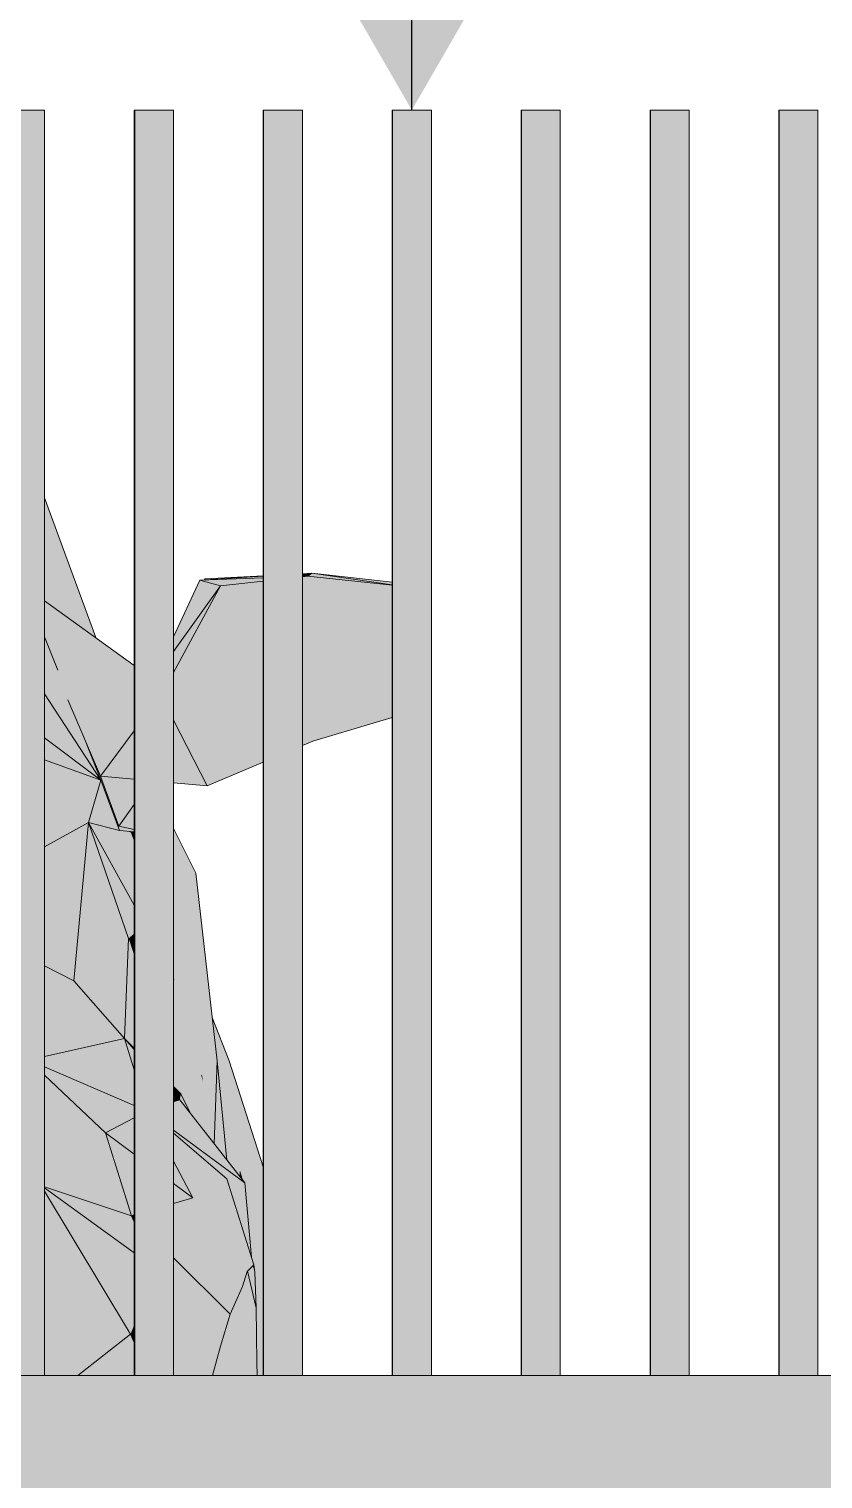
# Model space of a CAD drawing. Header units: millimetres. Extents: x 365175 to 2667127, y -330297 to -162108.
# Drawn here: x 1891676 to 1892291, y -318991 to -317868 of the extents above; entities that cross this region are included whole.
import ezdxf

# ---------------------------------------------------------------- set-up
doc = ezdxf.new("R2010")
doc.units = ezdxf.units.MM
doc.header["$MEASUREMENT"] = 0
for name, color, linetype in [('Cars', 7, 'Continuous'), ('Cotations - Altitudes & Niveaux', 7, 'Continuous'), ('TopoAlt', 7, 'Continuous')]:
    doc.layers.add(name, color=color, linetype=linetype)
doc.dimstyles.new('STYLE_GENERE__6', dxfattribs={"dimtxt": 0.18, "dimasz": 114, "dimexe": 0.18, "dimexo": 0.0625, "dimgap": 0, "dimtad": 0, "dimtih": 1, "dimtoh": 1, "dimdec": 4, "dimzin": 0, "dimdsep": 46, "dimcen": 0.09, "dimadec": 0, "dimazin": 0, "dimtfac": 1, "dimtdec": 4, "dimtmove": 0, "dimatfit": 3, "dimldrblk": 'ARROWHEAD_16', "dimfxl": 0, "dimtolj": 1, "dimtzin": 0, "dimarcsym": 0})

# ---------------------------------------------------------------- blocks, each defined once
blk = doc.blocks.new('Élément de coupe_125_6', base_point=(1445436.1, -319511))
at = {"layer": 'TopoAlt', "linetype": 'Continuous', "lineweight": 0, "true_color": 0x000000}
blk.add_hatch(color=18, dxfattribs=at).paths.add_polyline_path([(1882185.2, -318911), (1882185.2, -319511), (1914672.8, -319511), (1914672.8, -318911)])
at = {"layer": 'TopoAlt', "color": 190, "linetype": 'Continuous', "lineweight": 5, "true_color": 0x8002ff}
blk.add_line((1914672.8, -318911), (1882185.2, -318911), dxfattribs=at)
blk = doc.blocks.new('Élément de coupe_270_6', base_point=(1445436.1, -319511))
at = {"linetype": 'Continuous', "lineweight": 0, "true_color": 0x000000}
for points in [[(1891657.9, -317931), (1891657.9, -318911), (1891658.2, -318911), (1891658.2, -317931)], [(1891657.9, -317931), (1891657.9, -318911), (1891658.2, -318911), (1891658.2, -317931)], [(1891658.2, -317931), (1891658.2, -318911), (1891688.2, -318911), (1891688.2, -317931)]]:
    blk.add_hatch(color=18, dxfattribs=at).paths.add_polyline_path(points)
at = {"color": 18, "linetype": 'Continuous', "lineweight": 5, "true_color": 0x330000}
for p, q in [((1891657.9, -317931), (1891658.2, -317931)), ((1891657.9, -318911), (1891657.9, -317931)), ((1891658.2, -317931), (1891688.2, -317931)), ((1891658.2, -318911), (1891658.2, -317931)), ((1891688.2, -318911), (1891688.2, -317931))]:
    blk.add_line(p, q, dxfattribs=at)
blk = doc.blocks.new('Élément de coupe_271_6', base_point=(1445436.1, -319511))
at = {"linetype": 'Continuous', "lineweight": 0, "true_color": 0x000000}
for points in [[(1891757.6, -317931), (1891757.6, -318911), (1891758, -318911), (1891758, -317931)], [(1891757.6, -317931), (1891757.6, -318911), (1891758, -318911), (1891758, -317931)], [(1891758, -317931), (1891758, -318911), (1891788, -318911), (1891788, -317931)]]:
    blk.add_hatch(color=18, dxfattribs=at).paths.add_polyline_path(points)
at = {"color": 18, "linetype": 'Continuous', "lineweight": 5, "true_color": 0x330000}
for p, q in [((1891757.6, -317931), (1891758, -317931)), ((1891757.6, -318911), (1891757.6, -317931)), ((1891758, -317931), (1891788, -317931)), ((1891758, -318911), (1891758, -317931)), ((1891788, -318911), (1891788, -317931))]:
    blk.add_line(p, q, dxfattribs=at)
blk = doc.blocks.new('Élément de coupe_272_6', base_point=(1445436.1, -319511))
at = {"linetype": 'Continuous', "lineweight": 0, "true_color": 0x000000}
for points in [[(1891857.4, -317931), (1891857.4, -318911), (1891857.7, -318911), (1891857.7, -317931)], [(1891857.4, -317931), (1891857.4, -318911), (1891857.7, -318911), (1891857.7, -317931)], [(1891857.7, -317931), (1891857.7, -318911), (1891887.7, -318911), (1891887.7, -317931)]]:
    blk.add_hatch(color=18, dxfattribs=at).paths.add_polyline_path(points)
at = {"color": 18, "linetype": 'Continuous', "lineweight": 5, "true_color": 0x330000}
for p, q in [((1891857.4, -317931), (1891857.7, -317931)), ((1891857.4, -318911), (1891857.4, -317931)), ((1891857.7, -317931), (1891887.7, -317931)), ((1891857.7, -318911), (1891857.7, -317931)), ((1891887.7, -318911), (1891887.7, -317931))]:
    blk.add_line(p, q, dxfattribs=at)
blk = doc.blocks.new('Élément de coupe_273_6', base_point=(1445436.1, -319511))
at = {"linetype": 'Continuous', "lineweight": 0, "true_color": 0x000000}
for points in [[(1891957.1, -317931), (1891957.1, -318911), (1891957.5, -318911), (1891957.5, -317931)], [(1891957.1, -317931), (1891957.1, -318911), (1891957.5, -318911), (1891957.5, -317931)], [(1891957.5, -317931), (1891957.5, -318911), (1891987.5, -318911), (1891987.5, -317931)]]:
    blk.add_hatch(color=18, dxfattribs=at).paths.add_polyline_path(points)
at = {"color": 18, "linetype": 'Continuous', "lineweight": 5, "true_color": 0x330000}
for p, q in [((1891957.1, -317931), (1891957.5, -317931)), ((1891957.1, -318911), (1891957.1, -317931)), ((1891957.5, -317931), (1891987.5, -317931)), ((1891957.5, -318911), (1891957.5, -317931)), ((1891987.5, -318911), (1891987.5, -317931))]:
    blk.add_line(p, q, dxfattribs=at)
blk = doc.blocks.new('Élément de coupe_274_6', base_point=(1445436.1, -319511))
at = {"linetype": 'Continuous', "lineweight": 0, "true_color": 0x000000}
for points in [[(1892056.9, -317931), (1892056.9, -318911), (1892057.2, -318911), (1892057.2, -317931)], [(1892056.9, -317931), (1892056.9, -318911), (1892057.2, -318911), (1892057.2, -317931)], [(1892057.2, -317931), (1892057.2, -318911), (1892087.2, -318911), (1892087.2, -317931)]]:
    blk.add_hatch(color=18, dxfattribs=at).paths.add_polyline_path(points)
at = {"color": 18, "linetype": 'Continuous', "lineweight": 5, "true_color": 0x330000}
for p, q in [((1892056.9, -317931), (1892057.2, -317931)), ((1892056.9, -318911), (1892056.9, -317931)), ((1892057.2, -317931), (1892087.2, -317931)), ((1892057.2, -318911), (1892057.2, -317931)), ((1892087.2, -318911), (1892087.2, -317931))]:
    blk.add_line(p, q, dxfattribs=at)
blk = doc.blocks.new('Élément de coupe_275_6', base_point=(1445436.1, -319511))
at = {"linetype": 'Continuous', "lineweight": 0, "true_color": 0x000000}
for points in [[(1892156.7, -317931), (1892156.7, -318911), (1892157, -318911), (1892157, -317931)], [(1892156.7, -317931), (1892156.7, -318911), (1892157, -318911), (1892157, -317931)], [(1892157, -317931), (1892157, -318911), (1892187, -318911), (1892187, -317931)]]:
    blk.add_hatch(color=18, dxfattribs=at).paths.add_polyline_path(points)
at = {"color": 18, "linetype": 'Continuous', "lineweight": 5, "true_color": 0x330000}
for p, q in [((1892156.7, -317931), (1892157, -317931)), ((1892156.7, -318911), (1892156.7, -317931)), ((1892157, -317931), (1892187, -317931)), ((1892157, -318911), (1892157, -317931)), ((1892187, -318911), (1892187, -317931))]:
    blk.add_line(p, q, dxfattribs=at)
blk = doc.blocks.new('Élément de coupe_276_6', base_point=(1445436.1, -319511))
at = {"linetype": 'Continuous', "lineweight": 0, "true_color": 0x000000}
for points in [[(1892256.4, -317931), (1892256.4, -318911), (1892256.7, -318911), (1892256.7, -317931)], [(1892256.4, -317931), (1892256.4, -318911), (1892256.7, -318911), (1892256.7, -317931)], [(1892256.7, -317931), (1892256.7, -318911), (1892286.7, -318911), (1892286.7, -317931)]]:
    blk.add_hatch(color=18, dxfattribs=at).paths.add_polyline_path(points)
at = {"color": 18, "linetype": 'Continuous', "lineweight": 5, "true_color": 0x330000}
for p, q in [((1892256.4, -317931), (1892256.7, -317931)), ((1892256.4, -318911), (1892256.4, -317931)), ((1892256.7, -317931), (1892286.7, -317931)), ((1892256.7, -318911), (1892256.7, -317931)), ((1892286.7, -318911), (1892286.7, -317931))]:
    blk.add_line(p, q, dxfattribs=at)
blk = doc.blocks.new('Élément de coupe_497_6', base_point=(1445436.1, -319511))
at = {"layer": 'Cars', "linetype": 'Continuous', "lineweight": 0, "true_color": 0x000000}
for points in [[(1891688.2, -318231.3), (1891688.2, -318276.8), (1891712.2, -318328.3), (1891727.7, -318339.4)], [(1891688.2, -318276.8), (1891688.2, -318289), (1891705.6, -318323.5), (1891712.2, -318328.3)], [(1891688.2, -318289), (1891688.2, -318295.9), (1891701.1, -318320.3), (1891705.6, -318323.5)], [(1891701.1, -318320.3), (1891688.2, -318295.9), (1891688.2, -318311)], [(1891788, -318350.3), (1891824.4, -318299.4), (1891808.4, -318295), (1891788, -318338.8)], [(1891808.4, -318295), (1891857.4, -318293.1), (1891857.4, -318292)], [(1891808.4, -318295), (1891824.4, -318299.4), (1891857.4, -318295.7), (1891857.4, -318293.1)], [(1891812.4, -318293.9), (1891811.9, -318294.8), (1891812.2, -318294.8)], [(1891812.4, -318293.9), (1891812.2, -318294.8), (1891812.8, -318294.7)], [(1891812.4, -318293.9), (1891812.8, -318294.7), (1891857.4, -318292), (1891857.4, -318291.6)], [(1891824.4, -318299.4), (1891857.4, -318355.1), (1891857.4, -318295.7)], [(1891887.7, -318290.2), (1891887.7, -318292), (1891892, -318291.8), (1891895.1, -318289.7)], [(1891887.7, -318290.1), (1891887.7, -318290.2), (1891895.1, -318289.7)], [(1891892, -318291.8), (1891887.7, -318292.3), (1891887.7, -318406.4), (1891895.7, -318419.8)], [(1891887.7, -318292), (1891887.7, -318292.3), (1891892, -318291.8)], [(1891895.1, -318289.7), (1891892, -318291.8), (1891957.1, -318299), (1891957.1, -318298.6)], [(1891892, -318291.8), (1891895.7, -318419.8), (1891957.1, -318401.3), (1891957.1, -318381.2)], [(1891892, -318291.8), (1891957.1, -318381.2), (1891957.1, -318336.1)], [(1891957.1, -318299), (1891892, -318291.8), (1891957.1, -318336.1)], [(1891957.1, -318296.5), (1891895.1, -318289.7), (1891957.1, -318298.6)], [(1891824.4, -318299.4), (1891788, -318366.4), (1891788, -318403.4), (1891814.1, -318454.3)], [(1891788, -318350.3), (1891788, -318366.4), (1891824.4, -318299.4)], [(1891814.1, -318454.3), (1891857.4, -318436), (1891857.4, -318355.1), (1891824.4, -318299.4)], [(1891688.2, -318311), (1891688.2, -318312.6), (1891757.6, -318367.9), (1891757.6, -318361)], [(1891688.2, -318312.6), (1891688.2, -318339), (1891698.3, -318364.7), (1891706.2, -318387.6), (1891731.3, -318446.7), (1891757.6, -318411.7), (1891757.6, -318367.9)], [(1891688.2, -318339), (1891688.2, -318382.9), (1891731.6, -318449.9), (1891719.3, -318418.5), (1891706.2, -318387.6), (1891698.3, -318364.7)], [(1891688.2, -318382.9), (1891688.2, -318417.1), (1891731.6, -318449.9)], [(1891727.4, -318443.3), (1891731.6, -318449.9), (1891719.3, -318418.5), (1891706.2, -318387.6)], [(1891788, -318403.4), (1891788, -318451.9), (1891814.1, -318454.3)], [(1891887.7, -318406.4), (1891887.7, -318423.1), (1891895.7, -318419.8)], [(1891688.2, -318417.1), (1891688.2, -318434.1), (1891731.6, -318449.9)], [(1891719.3, -318418.5), (1891731.6, -318449.9), (1891743.2, -318481), (1891744.2, -318481.2), (1891731.3, -318446.7)], [(1891719.3, -318418.5), (1891731.6, -318449.9), (1891743.2, -318481), (1891744.2, -318481.2), (1891731.3, -318446.7)], [(1891731.3, -318446.7), (1891757.6, -318449.1), (1891757.6, -318411.7)], [(1891688.2, -318434.1), (1891688.2, -318443.9), (1891722.1, -318482.6), (1891731.6, -318449.9)], [(1891688.2, -318501.5), (1891722.1, -318482.6), (1891688.2, -318443.9)], [(1891746.1, -318488.8), (1891731.6, -318449.9), (1891722.1, -318482.6)], [(1891729.7, -318448.4), (1891731.6, -318449.9), (1891727.4, -318443.3)], [(1891729.7, -318448.4), (1891729.9, -318449.1), (1891730.1, -318449.3), (1891731.6, -318449.9)], [(1891730.1, -318449.3), (1891731.4, -318450.6), (1891731.6, -318449.9)], [(1891731.3, -318446.7), (1891745.7, -318485.4), (1891757.6, -318468.6), (1891757.6, -318449.1)], [(1891731.3, -318446.7), (1891757, -318469.5), (1891757.6, -318468.6), (1891757.6, -318449.1)], [(1891731.4, -318450.6), (1891744.7, -318487.3), (1891745.8, -318487.9), (1891731.6, -318449.9)], [(1891745.7, -318485.4), (1891757.6, -318488.1), (1891757.6, -318468.6)], [(1891757, -318469.5), (1891756.2, -318487.8), (1891757.6, -318488.1), (1891757.6, -318468.6)], [(1891688.2, -318593.7), (1891710.7, -318605.2), (1891722.1, -318482.6), (1891688.2, -318501.5)], [(1891710.7, -318605.2), (1891753.2, -318572.4), (1891722.1, -318482.6)], [(1891722.1, -318482.6), (1891753.2, -318572.4), (1891757.6, -318568.6), (1891757.6, -318546.6)], [(1891746.1, -318488.8), (1891722.1, -318482.6), (1891757.6, -318546.6), (1891757.6, -318531.1)], [(1891744.2, -318481.2), (1891743.2, -318481), (1891746.1, -318488.8), (1891757.6, -318489.8), (1891757.6, -318488.1), (1891745.7, -318485.4)], [(1891744.2, -318481.2), (1891743.2, -318481), (1891746.1, -318488.8), (1891757.6, -318489.8), (1891757.6, -318488.1), (1891745.7, -318485.4)], [(1891788, -318487.3), (1891788, -318509.9), (1891805.2, -318521.9)], [(1891746.1, -318488.8), (1891757.6, -318531.1), (1891757.6, -318489.8)], [(1891757.6, -318489.8), (1891751.2, -318489.2), (1891754.8, -318490.2), (1891757.6, -318497.4)], [(1891788, -318509.9), (1891788, -318539.3), (1891805.2, -318521.9)], [(1891805.2, -318521.9), (1891788, -318539.3), (1891788, -318603.4), (1891821.6, -318667.3)], [(1891710.7, -318605.2), (1891750, -318650), (1891753.2, -318572.4)], [(1891750, -318650), (1891757.6, -318657.5), (1891757.6, -318585.7), (1891753.2, -318572.4)], [(1891753.2, -318572.4), (1891757.6, -318578.6), (1891757.6, -318568.6)], [(1891753.2, -318572.4), (1891757.6, -318585.7), (1891757.6, -318578.6)], [(1891688.2, -318593.7), (1891688.2, -318611.8), (1891710.7, -318605.2)], [(1891688.2, -318664), (1891750, -318650), (1891710.7, -318605.2), (1891688.2, -318645.1)], [(1891688.2, -318611.8), (1891688.2, -318645.1), (1891710.7, -318605.2)], [(1891788, -318603.4), (1891788.5, -318604.4), (1891788, -318601.2)], [(1891788, -318603.4), (1891788, -318620.6), (1891821.6, -318667.3)], [(1891788, -318620.6), (1891794.2, -318629.2), (1891792, -318618.5), (1891788.5, -318604.4), (1891788, -318603.4)], [(1891788, -318620.6), (1891788, -318675.7), (1891793.7, -318692.8), (1891821.6, -318667.3)], [(1891788, -318623.6), (1891808.9, -318677.3), (1891809.4, -318678.4), (1891810, -318677.9), (1891804, -318658.8), (1891794.2, -318629.2), (1891788, -318620.6)], [(1891817.8, -318633.6), (1891821.6, -318667.3), (1891823.8, -318689.9), (1891839.3, -318751.8), (1891831, -318667.2)], [(1891688.2, -318672), (1891757.6, -318701.7), (1891757.6, -318674.2), (1891750, -318650), (1891688.2, -318664)], [(1891750, -318650), (1891757.6, -318674.2), (1891757.6, -318658.5)], [(1891757.6, -318657.5), (1891750, -318650), (1891757.6, -318658.5)], [(1891821.6, -318667.3), (1891793.7, -318692.8), (1891800.7, -318707.6), (1891818.8, -318730.8)], [(1891818.8, -318730.8), (1891819.3, -318731.4), (1891821.6, -318667.3)], [(1891819.3, -318731.4), (1891829.2, -318744.1), (1891821.6, -318667.3)], [(1891857.4, -318756.1), (1891831, -318667.2), (1891839.3, -318751.8), (1891857.4, -318780.6)], [(1891831, -318667.2), (1891857.4, -318750.8), (1891857.4, -318749.2)], [(1891831, -318667.2), (1891857.4, -318756.1), (1891857.4, -318750.8)], [(1891688.2, -318672), (1891688.2, -318678.3), (1891735.3, -318723), (1891757.6, -318711.3), (1891757.6, -318701.7)], [(1891688.2, -318678.3), (1891688.2, -318718.4), (1891735.3, -318723)], [(1891788, -318687.1), (1891793.7, -318692.8), (1891788, -318675.7)], [(1891809.4, -318678.4), (1891810.7, -318683.7), (1891810, -318677.9)], [(1891788, -318687.1), (1891788, -318692.1), (1891792.7, -318697.4), (1891793.7, -318692.8)], [(1891788, -318699), (1891792.7, -318697.4), (1891788, -318692.1)], [(1891788, -318699), (1891788, -318721), (1891843.1, -318761.8), (1891792.7, -318697.4)], [(1891792.7, -318697.4), (1891796.6, -318702.4), (1891800.7, -318707.6), (1891793.7, -318692.8)], [(1891823.8, -318689.9), (1891827.4, -318725.5), (1891839.3, -318751.8)], [(1891735.3, -318723), (1891757.6, -318739.6), (1891757.6, -318711.3)], [(1891688.2, -318718.4), (1891688.2, -318761.8), (1891735.3, -318723)], [(1891688.2, -318761.8), (1891688.2, -318764.8), (1891755.4, -318787.2), (1891735.3, -318723)], [(1891735.3, -318723), (1891755.4, -318787.2), (1891757.6, -318786.6), (1891757.6, -318739.6)], [(1891843.1, -318761.8), (1891788, -318721), (1891788, -318723.3), (1891829.1, -318758.5)], [(1891829.1, -318758.5), (1891788, -318723.3), (1891788, -318744.8), (1891802.8, -318773.2)], [(1891827.4, -318725.5), (1891829.2, -318744.1), (1891839.1, -318756.8), (1891839.3, -318751.8)], [(1891788, -318744.8), (1891788, -318762.2), (1891802.8, -318773.2)], [(1891839.1, -318756.8), (1891840.3, -318758.3), (1891839.3, -318751.8)], [(1891839.3, -318751.8), (1891841.9, -318760.4), (1891843.1, -318761.8), (1891843.3, -318765), (1891857.4, -318810.6), (1891857.4, -318780.6)], [(1891841.9, -318760.4), (1891839.3, -318751.8), (1891840.3, -318758.3)], [(1891688.2, -318764.8), (1891688.2, -318765.7), (1891757.6, -318815.8), (1891757.6, -318791.9), (1891755.4, -318787.2)], [(1891688.2, -318768.2), (1891754.6, -318879), (1891757.6, -318871.5), (1891757.6, -318815.8), (1891688.2, -318765.7)], [(1891688.2, -318911), (1891713.8, -318911), (1891754.6, -318879), (1891688.2, -318768.2)], [(1891788, -318762.2), (1891788, -318777.6), (1891802.8, -318773.2)], [(1891802.8, -318773.2), (1891841.4, -318841.9), (1891829.1, -318758.5)], [(1891841.4, -318841.9), (1891845, -318830.4), (1891829.1, -318758.5)], [(1891850.1, -318825.1), (1891829.1, -318758.5), (1891845, -318830.4)], [(1891843.1, -318761.8), (1891829.1, -318758.5), (1891848.3, -318819.3)], [(1891843.3, -318765), (1891845.9, -318793.2), (1891857.4, -318865.2), (1891857.4, -318810.6)], [(1891802.8, -318773.2), (1891788, -318777.6), (1891788, -318819.7), (1891831.8, -318863.5)], [(1891841.4, -318841.9), (1891802.8, -318773.2), (1891831.8, -318863.5)], [(1891755.4, -318787.2), (1891757.6, -318789.5), (1891757.6, -318786.6)], [(1891755.4, -318787.2), (1891757.6, -318791.9), (1891757.6, -318789.5)], [(1891845.9, -318793.2), (1891848.3, -318819.3), (1891850.1, -318825.1), (1891850.8, -318831), (1891851.8, -318858.4), (1891851.9, -318863.1), (1891857.4, -318878.2), (1891857.4, -318865.2)], [(1891788, -318819.7), (1891788, -318836.3), (1891831.8, -318863.5)], [(1891842, -318839.9), (1891846.1, -318867.2), (1891845, -318830.3), (1891845, -318830.4)], [(1891842, -318839.9), (1891846.1, -318867.2), (1891845, -318830.3), (1891845, -318830.4)], [(1891845.3, -318830), (1891845, -318830.3), (1891846.1, -318867.2), (1891851.8, -318858.4)], [(1891845.3, -318830), (1891845, -318830.3), (1891846.1, -318867.2), (1891851.8, -318858.4)], [(1891849.3, -318825.9), (1891845.3, -318830), (1891851.8, -318858.4), (1891850.8, -318831)], [(1891849.3, -318825.9), (1891845.3, -318830), (1891851.8, -318858.4), (1891850.8, -318831)], [(1891850.1, -318825.1), (1891849.3, -318825.9), (1891850.8, -318831)], [(1891850.1, -318825.1), (1891849.3, -318825.9), (1891850.8, -318831)], [(1891788, -318844), (1891824.2, -318888.2), (1891831.8, -318863.5), (1891788, -318836.3)], [(1891788, -318867.4), (1891802.3, -318911), (1891818, -318911), (1891824.2, -318888.2), (1891788, -318844)], [(1891835.5, -318855.1), (1891846.1, -318867.2), (1891842, -318839.9), (1891841.4, -318841.9)], [(1891835.5, -318855.1), (1891846.1, -318867.2), (1891842, -318839.9), (1891841.4, -318841.9)], [(1891824.2, -318888.2), (1891818, -318911), (1891826.7, -318911), (1891834.6, -318857.2), (1891831.8, -318863.5)], [(1891824.2, -318888.2), (1891818, -318911), (1891826.7, -318911), (1891834.6, -318857.2), (1891831.8, -318863.5)], [(1891834.6, -318857.2), (1891826.7, -318911), (1891834.7, -318911), (1891834.9, -318856.3)], [(1891834.6, -318857.2), (1891826.7, -318911), (1891834.7, -318911), (1891834.9, -318856.3)], [(1891834.7, -318911), (1891837, -318911), (1891835, -318856.2), (1891834.9, -318856.3)], [(1891834.7, -318911), (1891837, -318911), (1891835, -318856.2), (1891834.9, -318856.3)], [(1891835, -318856.2), (1891837, -318911), (1891845.3, -318911), (1891846.1, -318867.2), (1891835.5, -318855.1)], [(1891835, -318856.2), (1891837, -318911), (1891845.3, -318911), (1891846.1, -318867.2), (1891835.5, -318855.1)], [(1891788, -318867.4), (1891788, -318911), (1891802.3, -318911)], [(1891845.3, -318911), (1891849.4, -318911), (1891846.1, -318867.2)], [(1891845.3, -318911), (1891849.4, -318911), (1891846.1, -318867.2)], [(1891846.1, -318867.2), (1891852.4, -318900.9), (1891851.8, -318858.4)], [(1891846.1, -318867.2), (1891852.4, -318900.9), (1891851.8, -318858.4)], [(1891846.1, -318867.2), (1891849.4, -318911), (1891852.6, -318911), (1891852.4, -318900.9)], [(1891846.1, -318867.2), (1891849.4, -318911), (1891852.6, -318911), (1891852.4, -318900.9)], [(1891851.9, -318863.1), (1891852.4, -318900.9), (1891852.6, -318911), (1891857.4, -318911), (1891857.4, -318878.2)], [(1891754.6, -318879), (1891713.8, -318911), (1891757.6, -318911), (1891757.6, -318885.4)], [(1891754.6, -318879), (1891757.6, -318882.1), (1891757.6, -318871.5)], [(1891754.6, -318879), (1891757.6, -318885.4), (1891757.6, -318882.1)]]:
    blk.add_hatch(color=18, dxfattribs=at).paths.add_polyline_path(points)
at = {"layer": 'Cars', "color": 7, "linetype": 'Continuous', "lineweight": 5}
for p, q in [((1891727.7, -318339.4), (1891688.2, -318231.3)), ((1891808.4, -318295), (1891788, -318338.8)), ((1891857.4, -318292), (1891808.4, -318295)), ((1891857.4, -318293.1), (1891808.4, -318295)), ((1891808.4, -318295), (1891824.4, -318299.4)), ((1891811.9, -318294.8), (1891812.4, -318293.9)), ((1891812.4, -318293.9), (1891857.4, -318291.6)), ((1891857.4, -318295.7), (1891824.4, -318299.4)), ((1891895.1, -318289.7), (1891887.7, -318290.2)), ((1891887.7, -318290.1), (1891895.1, -318289.7)), ((1891892, -318291.8), (1891887.7, -318292.3)), ((1891892, -318291.8), (1891887.7, -318292)), ((1891892, -318291.8), (1891895.1, -318289.7)), ((1891957.1, -318299), (1891892, -318291.8)), ((1891957.1, -318296.5), (1891895.1, -318289.7)), ((1891957.1, -318298.6), (1891895.1, -318289.7)), ((1891824.4, -318299.4), (1891788, -318366.4)), ((1891824.4, -318299.4), (1891788, -318350.3)), ((1891757.6, -318361), (1891688.2, -318311)), ((1891698.3, -318364.7), (1891688.2, -318339)), ((1891731.6, -318449.9), (1891688.2, -318382.9)), ((1891706.2, -318387.6), (1891731.3, -318446.7)), ((1891814.1, -318454.3), (1891788, -318403.4)), ((1891895.7, -318419.8), (1891957.1, -318401.3)), ((1891731.6, -318449.9), (1891688.2, -318417.1)), ((1891731.6, -318449.9), (1891719.3, -318418.5)), ((1891757.6, -318411.7), (1891731.3, -318446.7)), ((1891887.7, -318423.1), (1891895.7, -318419.8)), ((1891731.6, -318449.9), (1891688.2, -318434.1)), ((1891814.1, -318454.3), (1891857.4, -318436)), ((1891722.1, -318482.6), (1891731.6, -318449.9)), ((1891731.3, -318446.7), (1891757.6, -318449.1)), ((1891731.3, -318446.7), (1891745.7, -318485.4)), ((1891746.1, -318488.8), (1891731.6, -318449.9)), ((1891788, -318451.9), (1891814.1, -318454.3)), ((1891745.7, -318485.4), (1891757.6, -318468.6)), ((1891722.1, -318482.6), (1891688.2, -318501.5)), ((1891710.7, -318605.2), (1891722.1, -318482.6)), ((1891753.2, -318572.4), (1891722.1, -318482.6)), ((1891757.6, -318546.6), (1891722.1, -318482.6)), ((1891722.1, -318482.6), (1891746.1, -318488.8)), ((1891745.7, -318485.4), (1891757.6, -318488.1)), ((1891805.2, -318521.9), (1891788, -318487.3)), ((1891757.6, -318489.8), (1891746.1, -318488.8)), ((1891821.6, -318667.3), (1891805.2, -318521.9)), ((1891750, -318650), (1891753.2, -318572.4)), ((1891710.7, -318605.2), (1891688.2, -318593.7)), ((1891750, -318650), (1891710.7, -318605.2)), ((1891831, -318667.2), (1891817.8, -318633.6)), ((1891750, -318650), (1891688.2, -318664)), ((1891757.6, -318674.2), (1891750, -318650)), ((1891757.6, -318658.5), (1891750, -318650)), ((1891757.6, -318657.5), (1891750, -318650)), ((1891819.3, -318731.4), (1891821.6, -318667.3)), ((1891821.6, -318667.3), (1891829.2, -318744.1)), ((1891831, -318667.2), (1891857.4, -318749.2)), ((1891757.6, -318701.7), (1891688.2, -318672)), ((1891735.3, -318723), (1891688.2, -318678.3)), ((1891793.7, -318692.8), (1891788, -318687.1)), ((1891792.7, -318697.4), (1891788, -318692.1)), ((1891792.7, -318697.4), (1891788, -318699)), ((1891843.1, -318761.8), (1891792.7, -318697.4)), ((1891800.7, -318707.6), (1891793.7, -318692.8)), ((1891735.3, -318723), (1891757.6, -318711.3)), ((1891755.4, -318787.2), (1891735.3, -318723)), ((1891757.6, -318739.6), (1891735.3, -318723)), ((1891843.1, -318761.8), (1891788, -318721)), ((1891829.1, -318758.5), (1891788, -318723.3)), ((1891802.8, -318773.2), (1891788, -318744.8)), ((1891755.4, -318787.2), (1891688.2, -318764.8)), ((1891757.6, -318815.8), (1891688.2, -318765.7)), ((1891754.6, -318879), (1891688.2, -318768.2)), ((1891802.8, -318773.2), (1891788, -318762.2)), ((1891850.1, -318825.1), (1891829.1, -318758.5)), ((1891848.3, -318819.3), (1891843.1, -318761.8)), ((1891788, -318777.6), (1891802.8, -318773.2)), ((1891755.4, -318787.2), (1891757.6, -318786.6)), ((1891757.6, -318789.5), (1891755.4, -318787.2)), ((1891757.6, -318791.9), (1891755.4, -318787.2)), ((1891831.8, -318863.5), (1891788, -318819.7)), ((1891841.4, -318841.9), (1891845, -318830.4)), ((1891845, -318830.4), (1891850.1, -318825.1)), ((1891845.3, -318830), (1891851.8, -318858.4)), ((1891850.1, -318825.1), (1891850.8, -318831)), ((1891850.8, -318831), (1891851.8, -318858.4)), ((1891831.8, -318863.5), (1891841.4, -318841.9)), ((1891824.2, -318888.2), (1891831.8, -318863.5)), ((1891851.8, -318858.4), (1891852.4, -318900.9)), ((1891754.6, -318879), (1891713.8, -318911)), ((1891757.6, -318885.4), (1891754.6, -318879)), ((1891818, -318911), (1891824.2, -318888.2)), ((1891852.4, -318900.9), (1891852.6, -318911))]:
    blk.add_line(p, q, dxfattribs=at)
blk = doc.blocks.new('ARROWHEAD_16')
at = {"linetype": 'Continuous', "lineweight": 0}
blk.add_hatch(color=0, dxfattribs=at).paths.add_polyline_path([(-0.9093, 0.525), (0, 0), (-0.9093, -0.525)])
at = {"color": 0, "linetype": 'Continuous', "lineweight": 0}
blk.add_line((0, 0), (-1, 0), dxfattribs=at)

msp = doc.modelspace()

# ---------------------------------------------------------------- block references
at = {"lineweight": 0}
for name in ['Élément de coupe_270_6', 'Élément de coupe_271_6', 'Élément de coupe_272_6', 'Élément de coupe_273_6', 'Élément de coupe_274_6', 'Élément de coupe_275_6', 'Élément de coupe_276_6']:
    msp.add_blockref(name, (1445436.05, -319510.981), dxfattribs=at)
at = {"layer": 'Cars', "lineweight": 0}
msp.add_blockref('Élément de coupe_497_6', (1445436.05, -319510.981), dxfattribs=at)
at = {"layer": 'TopoAlt', "lineweight": 0}
msp.add_blockref('Élément de coupe_125_6', (1445436.05, -319510.981), dxfattribs=at)

# ---------------------------------------------------------------- leaders
at = {"layer": 'Cotations - Altitudes & Niveaux', "color": 7, "linetype": 'Continuous', "lineweight": 5, "annotation_type": 0, "has_hookline": 1, "hookline_direction": 0, "text_width": 2914.591}
msp.add_leader([(1891972.314, -317930.981), (1891972.314, -314973.392), (1892472.314, -314973.392)], dimstyle='STYLE_GENERE__6', dxfattribs=at)

doc.saveas('drawing.dxf')
